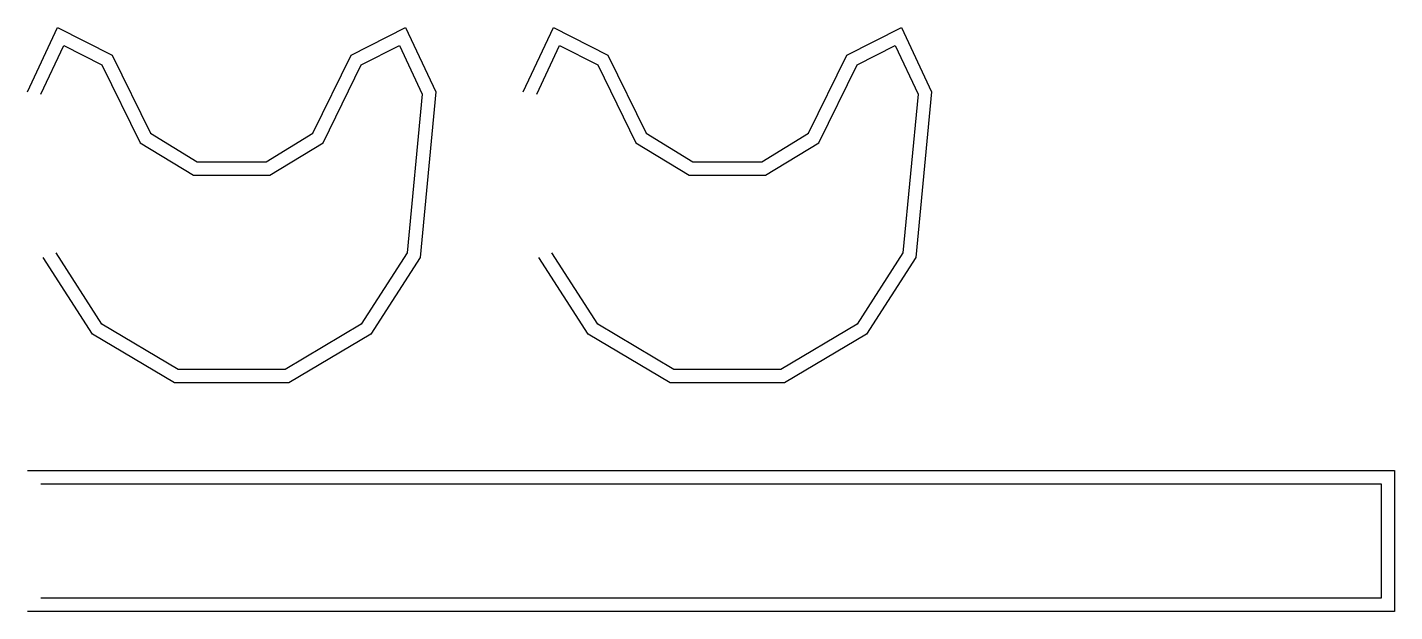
# Model space of a CAD drawing. Header units: millimetres. Extents: x -7 to 710, y -297 to 10.
import ezdxf

# ---------------------------------------------------------------- set-up
doc = ezdxf.new("R2010")
doc.units = ezdxf.units.MM

msp = doc.modelspace()

# ---------------------------------------------------------------- linework, layer by layer
for points in [[(-7.1516, -24.2573), (8.7431, 9.5188), (37.2586, -5.0241), (57.3838, -46.0796), (81.9586, -61), (118.0414, -61), (142.6162, -46.0796), (162.7414, -5.0241), (191.2569, 9.5188), (207.1516, -24.2573), (198.806, -111.1551), (172.9991, -151.3709), (129.925, -177), (70.075, -177), (27.0009, -151.3709), (1.194, -111.1551)], [(252.8484, -24.2573), (268.7431, 9.5188), (297.2586, -5.0241), (317.3838, -46.0796), (341.9586, -61), (378.0414, -61), (402.6162, -46.0796), (422.7414, -5.0241), (451.2569, 9.5188), (467.1516, -24.2573), (458.806, -111.1551), (432.9991, -151.3709), (389.925, -177), (330.075, -177), (287.0009, -151.3709), (261.194, -111.1551)], [(0, -25.5), (12, 0), (32, -10.2), (52, -51), (80, -68), (120, -68), (148, -51), (168, -10.2), (188, 0), (200, -25.5), (192, -108.8), (168, -146.2), (128, -170), (72, -170), (32, -146.2), (8, -108.8)], [(260, -25.5), (272, 0), (292, -10.2), (312, -51), (340, -68), (380, -68), (408, -51), (428, -10.2), (448, 0), (460, -25.5), (452, -108.8), (428, -146.2), (388, -170), (332, -170), (292, -146.2), (268, -108.8)], [(-7, -223), (709.9897, -223), (709.9897, -297), (-7, -297)], [(0, -230), (702.9897, -230), (702.9897, -290), (0, -290)]]:
    msp.add_lwpolyline(points)

doc.saveas('drawing.dxf')
